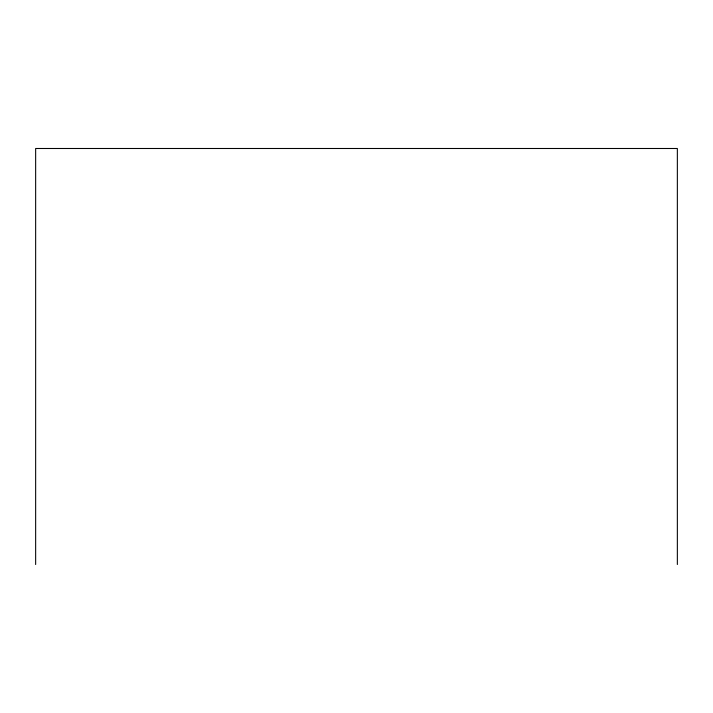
<?xml version="1.0" encoding="UTF-8"?>
<svg xmlns="http://www.w3.org/2000/svg" width="713" height="713" viewBox="0 0 713 713"><rect width="100%" height="100%" fill="white"/><g stroke="black" fill="none" stroke-linecap="round" stroke-linejoin="round"><path stroke-width="1.07" d="M677.35 564.509L677.35 148.491L35.65 148.491L35.65 564.509"/></g></svg>
